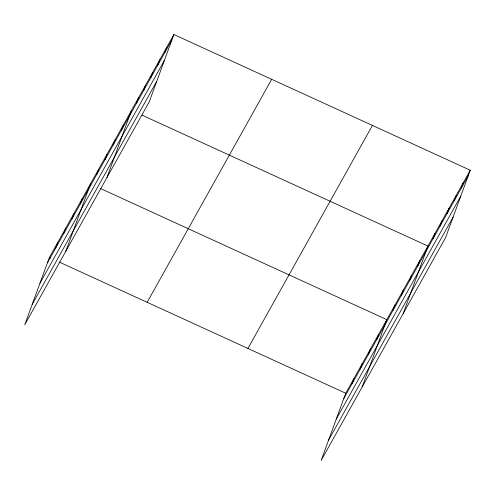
<?xml version="1.0" encoding="UTF-8"?>
<svg xmlns="http://www.w3.org/2000/svg" width="495" height="495" viewBox="0 0 495 495"><rect width="100%" height="100%" fill="white"/><g stroke="black" fill="none" stroke-linecap="round" stroke-linejoin="round"><path stroke-width="0.74" d="M173.875 34.514L49.358 257.524L24.75 324.776L149.267 101.766L173.875 34.514L470.25 170.224L445.642 237.476L321.125 460.486L345.733 393.234L470.25 170.224M55.613 248.174L57.581 242.804M63.83 233.454L65.798 228.09M72.047 218.734L74.015 213.37M80.264 204.02L82.232 198.65M65.841 251.182L90.449 183.93M96.704 174.58L98.666 169.21M104.921 159.86L106.883 154.496M113.138 145.14L115.106 139.776M121.355 130.426L123.323 125.056M106.932 177.587L131.54 110.335M136.632 103.071L138.594 97.701M143.686 90.43L145.654 85.066M150.74 77.795L152.708 72.425M157.8 65.154L159.761 59.79M164.854 52.52L166.821 47.149M351.988 383.885L353.956 378.52M360.205 369.165L362.173 363.8M368.422 354.451L370.39 349.08M376.646 339.731L378.607 334.36M362.216 386.892L386.824 319.64L100.231 188.409M393.079 310.291L395.041 304.926M401.296 295.571L403.264 290.206M409.514 280.857L411.481 275.486M417.731 266.137L419.698 260.766M403.307 313.298L427.915 246.052L142.016 115.137M433.007 238.782L434.969 233.411M440.061 226.141L442.029 220.776M447.115 213.506L449.083 208.135M454.175 200.871L456.136 195.5M461.229 188.23L463.196 182.865M47.396 262.894L171.907 39.885M39.922 283.313L164.439 60.303M32.224 304.351L156.736 81.341M147.163 302.309L271.681 79.299M247.933 348.449L372.444 125.439M343.771 398.605L468.289 175.595M336.297 419.024L460.814 196.014M328.6 440.067L453.111 217.058M49.358 257.524L50.756 258.167M59.14 262.004L345.733 393.234"/></g></svg>
